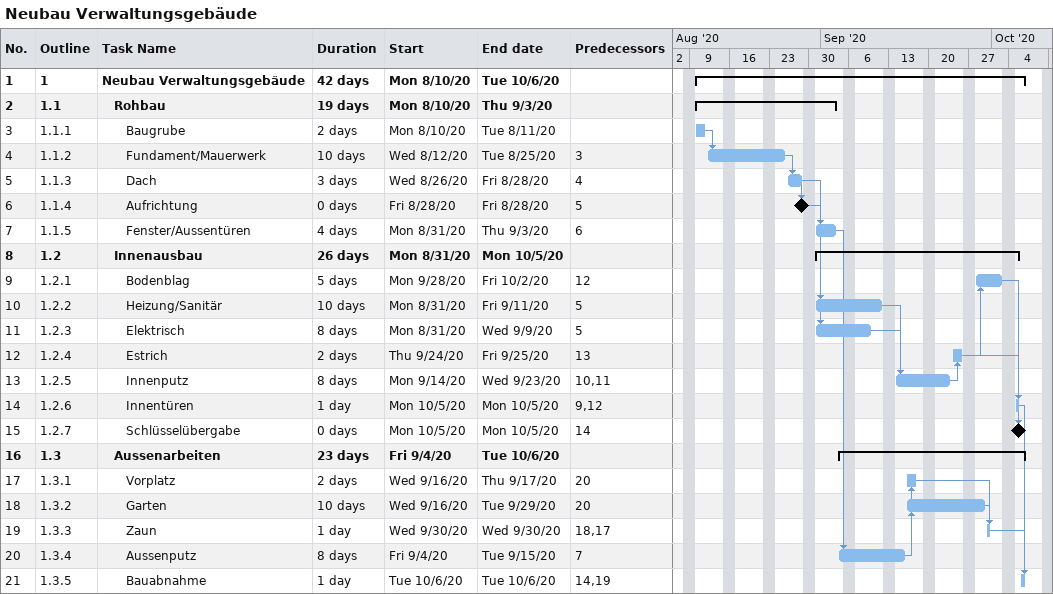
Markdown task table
Neubau Verwaltungsgebäude

| ID | WBS | Task | Duration | Start | Finish | Predecessors |
|---|---|---|---|---|---|---|
| 1 | 1 | **Neubau Verwaltungsgebäude** | 42d | 2020-08-10 | 2020-10-06 |  |
| 2 | 1.1 | **Rohbau** | 19d | 2020-08-10 | 2020-09-03 |  |
| 3 | 1.1.1 | Baugrube | 2d | 2020-08-10 | 2020-08-11 |  |
| 4 | 1.1.2 | Fundament/Mauerwerk | 10d | 2020-08-12 | 2020-08-25 | 3 |
| 5 | 1.1.3 | Dach | 3d | 2020-08-26 | 2020-08-28 | 4 |
| 6 | 1.1.4 | Aufrichtung | 0d | 2020-08-28 | 2020-08-28 | 5 |
| 7 | 1.1.5 | Fenster/Aussentüren | 4d | 2020-08-31 | 2020-09-03 | 6 |
| 8 | 1.2 | **Innenausbau** | 26d | 2020-08-31 | 2020-10-05 |  |
| 9 | 1.2.1 | Bodenblag | 5d | 2020-09-28 | 2020-10-02 | 12 |
| 10 | 1.2.2 | Heizung/Sanitär | 10d | 2020-08-31 | 2020-09-11 | 5 |
| 11 | 1.2.3 | Elektrisch | 8d | 2020-08-31 | 2020-09-09 | 5 |
| 12 | 1.2.4 | Estrich | 2d | 2020-09-24 | 2020-09-25 | 13 |
| 13 | 1.2.5 | Innenputz | 8d | 2020-09-14 | 2020-09-23 | 10, 11 |
| 14 | 1.2.6 | Innentüren | 1d | 2020-10-05 | 2020-10-05 | 9, 12 |
| 15 | 1.2.7 | Schlüsselübergabe | 0d | 2020-10-05 | 2020-10-05 | 14 |
| 16 | 1.3 | **Aussenarbeiten** | 23d | 2020-09-04 | 2020-10-06 |  |
| 17 | 1.3.1 | Vorplatz | 2d | 2020-09-16 | 2020-09-17 | 20 |
| 18 | 1.3.2 | Garten | 10d | 2020-09-16 | 2020-09-29 | 20 |
| 19 | 1.3.3 | Zaun | 1d | 2020-09-30 | 2020-09-30 | 18, 17 |
| 20 | 1.3.4 | Aussenputz | 8d | 2020-09-04 | 2020-09-15 | 7 |
| 21 | 1.3.5 | Bauabnahme | 1d | 2020-10-06 | 2020-10-06 | 14, 19 |
